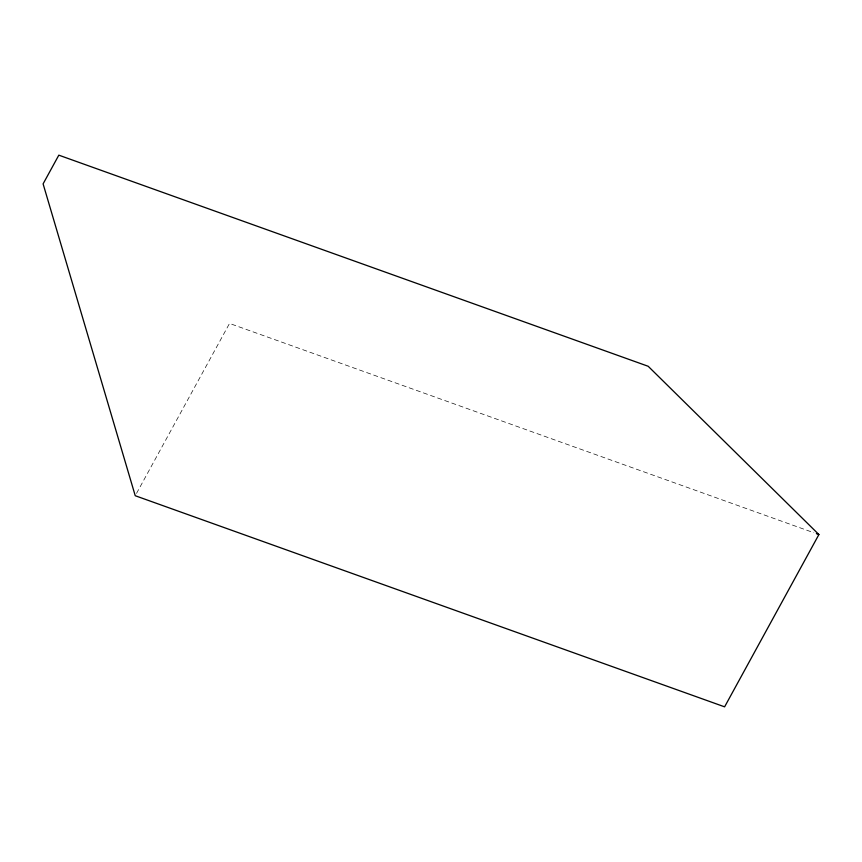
<?xml version="1.0" encoding="UTF-8"?>
<svg xmlns="http://www.w3.org/2000/svg" width="862" height="862" viewBox="0 0 862 862"><rect width="100%" height="100%" fill="white"/><g stroke="black" fill="none" stroke-linecap="round" stroke-linejoin="round"><path stroke-width="0.65" stroke-dasharray="4.31 3.23" d="M136.53 493.366L229.529 323.433L813.825 532.727"/><path stroke-width="1.29" d="M818.9 534.548L724.608 706.84L135.237 495.725L43.1 183.875L58.821 155.16L648.181 366.275L818.9 534.548L816.368 533.632"/></g></svg>
